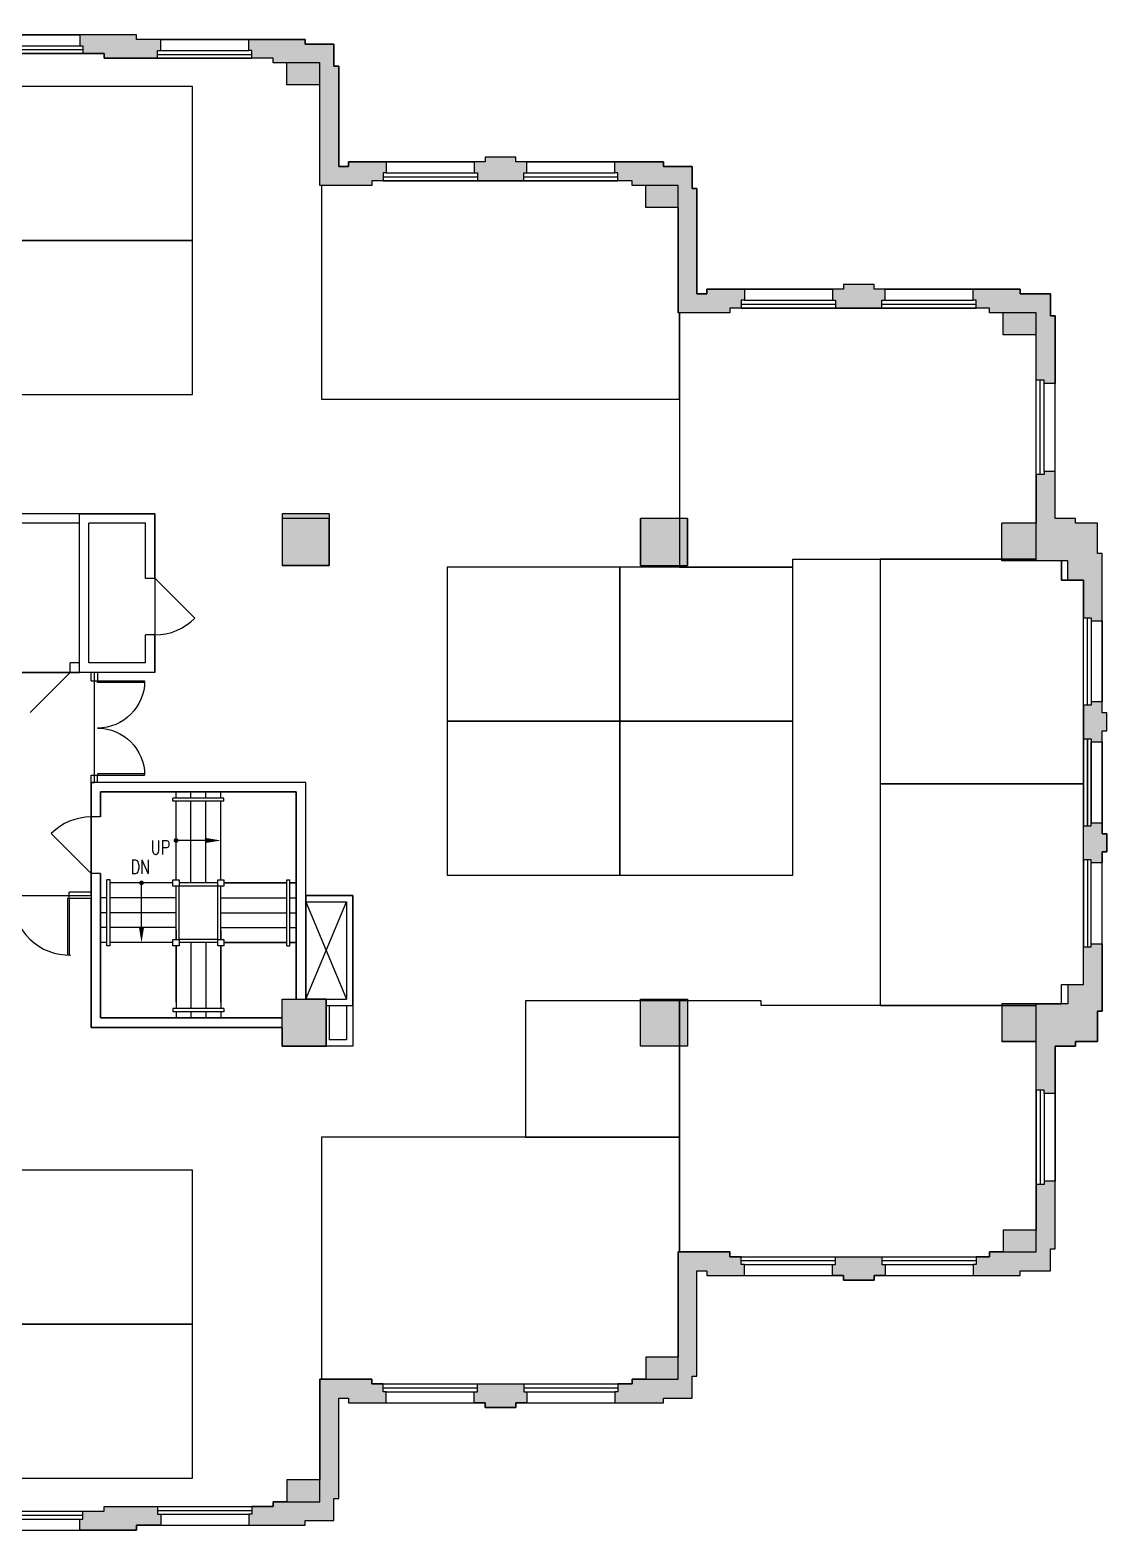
# Model space of a CAD drawing. Extents: x 17 to 1493, y -258 to 700.
# Drawn here: x 808 to 1493, y -255 to 700 of the extents above; entities that cross this region are included whole.
import ezdxf
from ezdxf.enums import TextEntityAlignment as Align

# ---------------------------------------------------------------- set-up
doc = ezdxf.new("R2010")
doc.units = 0
doc.header["$LTSCALE"] = 120
doc.header["$MEASUREMENT"] = 0
doc.layers.get('0').update_dxf_attribs({"linetype": 'CONTINUOUS'})
for name, color, linetype in [('DR', 30, 'CONTINUOUS'), ('GROS$', 20, 'CONTINUOUS'), ('PL', 82, 'CONTINUOUS'), ('PL-MISC', 82, 'CONTINUOUS'), ('PL-STAIR', 82, 'CONTINUOUS'), ('PL-TOIL', 82, 'CONTINUOUS'), ('RM2_', 142, 'CONTINUOUS'), ('RM3_', 142, 'CONTINUOUS'), ('RM_', 142, 'CONTINUOUS'), ('WA', 30, 'CONTINUOUS'), ('WA-EXT', 63, 'CONTINUOUS'), ('WN', 8, 'CONTINUOUS')]:
    doc.layers.add(name, color=color, linetype=linetype)
doc.styles.add('ASSETTEXT', font='simplex.shx')

# ---------------------------------------------------------------- blocks, each defined once
blk = doc.blocks.new('WNV')
for p, q in [((53.5, 5), (-2, 5)), ((53.5, 2.5), (-2, 2.5)), ((0, 0), (51.5, 0))]:
    blk.add_line(p, q)
at = {"layer": 'PL'}
blk.add_line((0, -7), (51.5, -7), dxfattribs=at)
blk = doc.blocks.new('WNH')
for p, q in [((-2, 5), (58, 5)), ((-2, 2.5), (58, 2.5)), ((0, 0), (56, 0))]:
    blk.add_line(p, q)
at = {"layer": 'PL'}
blk.add_line((0, -7), (56, -7), dxfattribs=at)
blk = doc.blocks.new('90S2')
for p, q in [((-0.5, 0), (-0.5, 1)), ((-0.46875, 0), (-0.46875, 0.998045)), ((-0.5, 0), (-0.46875, 0)), ((-0.46875, 0), (-0.46875, 0))]:
    blk.add_line(p, q)
blk.add_arc((-0.5, 0), 1, 0, 91.706985)
blk = doc.blocks.new('DR-DOUB')
for p, q in [((0, 0.5), (0.015625, 0.5)), ((0, 0), (0, 0.5)), ((0.015625, 0.5), (0.015625, 0)), ((1, 0.5), (0.984375, 0.5)), ((0.984375, 0.5), (0.984375, 0)), ((1, 0), (1, 0.5)), ((0.015625, 0), (0, 0)), ((0.984375, 0), (1, 0))]:
    blk.add_line(p, q)
for centre, start, end in [((0, 0), 0, 90), ((1, 0), 90, 180)]:
    blk.add_arc(centre, 0.5, start, end)

msp = doc.modelspace()

# ---------------------------------------------------------------- hatches: boundary and pattern name
at = {"layer": 'WA-EXT'}
h = msp.add_hatch(color=256, dxfattribs=at)
h.paths.add_polyline_path([(769.45, 664.98), (741.45, 664.98), (741.45, 684.98), (729.2, 684.98), (729.2, 689.98), (727.2, 689.98), (727.2, 696.98), (741.45, 696.98), (741.45, 699.98), (769.45, 699.98), (769.45, 696.98), (783.7, 696.98), (783.7, 689.98), (781.7, 689.98), (781.7, 684.98), (769.45, 684.98)])
h.paths.add_polyline_path([(1117.2, 618.98), (1097.7, 618.98), (1097.7, 615.98), (1090.7, 615.98), (1090.7, 608.98), (1092.7, 608.98), (1092.7, 603.98), (1122.2, 603.98), (1122.2, 608.98), (1124.2, 608.98), (1124.2, 615.98), (1117.2, 615.98)])
h.paths.add_polyline_path([(1345.2, 537.98), (1325.7, 537.98), (1325.7, 534.98), (1318.7, 534.98), (1318.7, 527.98), (1320.7, 527.98), (1320.7, 522.98), (1350.2, 522.98), (1350.2, 527.98), (1352.2, 527.98), (1352.2, 534.98), (1345.2, 534.98)])
h.paths.add_polyline_path([(1408.2, 527.98), (1408.2, 534.98), (1438.2, 534.98), (1438.2, 531.98), (1457.45, 531.98), (1457.45, 517.98), (1460.45, 517.98), (1460.45, 474.98), (1453.45, 474.98), (1453.45, 476.98), (1448.45, 476.98), (1448.45, 505.98), (1427.45, 505.98), (1427.45, 519.98), (1418.7, 519.98), (1418.7, 522.98), (1410.2, 522.98), (1410.2, 527.98)])
h.paths.add_polyline_path([(1493.45, 176.73), (1490.45, 176.73), (1490.45, 169.73), (1483.45, 169.73), (1483.45, 171.73), (1478.45, 171.73), (1478.45, 193.23), (1483.45, 193.23), (1483.45, 195.23), (1490.45, 195.23), (1490.45, 188.23), (1493.45, 188.23)])
for points in [[(875.7, 696.98), (839.7, 696.98), (839.7, 689.98), (841.7, 689.98), (841.7, 684.98), (855.2, 684.98), (855.2, 681.98), (889.2, 681.98), (889.2, 686.98), (891.2, 686.98), (891.2, 693.98), (875.7, 693.98)], [(992.45, 600.98), (992.45, 664.98), (971.45, 664.98), (971.45, 678.98), (962.7, 678.98), (962.7, 681.98), (949.2, 681.98), (949.2, 686.98), (947.2, 686.98), (947.2, 693.98), (983.2, 693.98), (983.2, 690.98), (1001.45, 690.98), (1001.45, 676.98), (1004.45, 676.98), (1004.45, 612.98), (1010.7, 612.98), (1010.7, 615.98), (1034.7, 615.98), (1034.7, 608.98), (1032.7, 608.98), (1032.7, 603.98), (1025.45, 603.98), (1025.45, 600.98)], [(1220.45, 586.98), (1220.45, 519.98), (1253.45, 519.98), (1253.45, 522.98), (1260.7, 522.98), (1260.7, 527.98), (1262.7, 527.98), (1262.7, 534.98), (1238.7, 534.98), (1238.7, 531.98), (1232.45, 531.98), (1232.45, 598.98), (1229.45, 598.98), (1229.45, 612.98), (1211.2, 612.98), (1211.2, 615.98), (1180.2, 615.98), (1180.2, 608.98), (1182.2, 608.98), (1182.2, 603.98), (1191.2, 603.98), (1191.2, 600.98), (1199.95, 600.98), (1199.95, 586.98)], [(1468.44, 349.73), (1468.44, 361.98), (1426.45, 361.98), (1426.45, 385.98), (1448.45, 385.98), (1448.45, 416.98), (1453.45, 416.98), (1453.45, 418.98), (1460.45, 418.98), (1460.45, 388.98), (1473.45, 388.98), (1473.45, 385.98), (1487.45, 385.98), (1487.45, 366.73), (1490.45, 366.73), (1490.45, 323.73), (1483.45, 323.73), (1483.45, 325.73), (1478.45, 325.73), (1478.45, 349.73)], [(998.45, 391.98), (998.45, 358.98), (968.45, 358.98), (968.45, 391.98)], [(1226.45, 388.98), (1196.45, 388.98), (1196.45, 358.98), (1226.45, 358.98)], [(1478.45, 270.23), (1478.45, 248.73), (1483.45, 248.73), (1483.45, 246.73), (1490.45, 246.73), (1490.45, 253.73), (1493.45, 253.73), (1493.45, 265.23), (1490.45, 265.23), (1490.45, 272.23), (1483.45, 272.23), (1483.45, 270.23)], [(1468.45, 79.98), (1426.45, 79.98), (1426.45, 55.98), (1448.45, 55.98), (1448.45, 24.98), (1453.45, 24.98), (1453.45, 22.98), (1460.45, 22.98), (1460.45, 52.98), (1473.45, 52.98), (1473.45, 55.98), (1487.45, 55.98), (1487.45, 75.23), (1490.45, 75.23), (1490.45, 118.23), (1483.45, 118.23), (1483.45, 116.23), (1478.45, 116.23), (1478.45, 92.23), (1468.45, 92.23)], [(968.45, 82.98), (996.45, 82.98), (996.45, 52.98), (968.45, 52.98)], [(1226.45, 82.98), (1226.45, 52.98), (1196.45, 52.98), (1196.45, 82.98)], [(1408.2, -86.02), (1408.2, -93.02), (1438.2, -93.02), (1438.2, -90.02), (1457.45, -90.02), (1457.45, -76.02), (1460.45, -76.02), (1460.45, -33.02), (1453.45, -33.02), (1453.45, -35.02), (1448.45, -35.02), (1448.45, -64.02), (1427.45, -64.02), (1427.45, -78.02), (1418.7, -78.02), (1418.7, -81.02), (1410.2, -81.02), (1410.2, -86.02)]]:
    msp.add_hatch(color=256, dxfattribs=at).paths.add_polyline_path(points)
h = msp.add_hatch(color=256, dxfattribs=at)
h.paths.add_polyline_path([(103.7, 547.98), (103.7, 554.98), (72.7, 554.98), (72.7, 551.98), (53.45, 551.98), (53.45, 537.98), (50.45, 537.98), (50.45, 486.98), (57.45, 486.98), (57.45, 488.98), (62.45, 488.98), (62.45, 525.98), (84.45, 525.98), (84.45, 539.98), (93.2, 539.98), (93.2, 542.98), (101.7, 542.98), (101.7, 547.98)])
h.paths.add_polyline_path([(46.45, 361.98), (84.45, 361.98), (84.45, 385.98), (62.45, 385.98), (62.45, 428.98), (57.45, 428.98), (57.45, 430.98), (50.45, 430.98), (50.45, 388.98), (37.45, 388.98), (37.45, 385.98), (23.45, 385.98), (23.45, 366.73), (20.45, 366.73), (20.45, 331.73), (27.45, 331.73), (27.45, 333.73), (32.45, 333.73), (32.45, 349.73), (46.45, 349.73)])
h.paths.add_polyline_path([(32.45, 248.73), (32.45, 278.23), (27.45, 278.23), (27.45, 280.23), (20.45, 280.23), (20.45, 273.23), (17.45, 273.23), (17.45, 253.73), (20.45, 253.73), (20.45, 246.73), (27.45, 246.73), (27.45, 248.73)])
h.paths.add_polyline_path([(62.45, 55.98), (84.45, 55.98), (84.45, 79.98), (46.45, 79.98), (46.45, 92.23), (32.45, 92.23), (32.45, 108.23), (27.45, 108.23), (27.45, 110.23), (20.45, 110.23), (20.45, 75.23), (23.45, 75.23), (23.45, 55.98), (37.45, 55.98), (37.45, 52.98), (50.45, 52.98), (50.45, 10.98), (57.45, 10.98), (57.45, 12.98), (62.45, 12.98)], flags=17)
h.paths.add_polyline_path([(187.2, -116.02), (167.7, -116.02), (167.7, -113.02), (160.7, -113.02), (160.7, -106.02), (162.7, -106.02), (162.7, -101.02), (192.2, -101.02), (192.2, -106.02), (194.2, -106.02), (194.2, -113.02), (187.2, -113.02)], flags=17)
h.paths.add_polyline_path([(104.7, -106.02), (104.7, -113.02), (72.7, -113.02), (72.7, -110.02), (53.45, -110.02), (53.45, -96.02), (50.45, -96.02), (50.45, -45.02), (57.45, -45.02), (57.45, -47.02), (62.45, -47.02), (62.45, -84.02), (85.45, -84.02), (85.45, -98.02), (94.2, -98.02), (94.2, -101.02), (102.7, -101.02), (102.7, -106.02)], flags=16)
h.paths.add_polyline_path([(415.2, -187.02), (395.7, -187.02), (395.7, -184.02), (388.7, -184.02), (388.7, -177.02), (390.7, -177.02), (390.7, -172.02), (420.2, -172.02), (420.2, -177.02), (422.2, -177.02), (422.2, -184.02), (415.2, -184.02)])
h.paths.add_polyline_path([(1117.2, -177.02), (1097.7, -177.02), (1097.7, -174.02), (1090.7, -174.02), (1090.7, -167.02), (1092.7, -167.02), (1092.7, -162.02), (1122.2, -162.02), (1122.2, -167.02), (1124.2, -167.02), (1124.2, -174.02), (1117.2, -174.02)])
edge = h.paths.add_edge_path()
edge.add_line((17.45, 168.73), (17.45, 188.23))
edge.add_line((20.45, 168.73), (17.45, 168.73))
edge.add_line((20.45, 161.73), (20.45, 168.73))
edge.add_line((27.45, 161.73), (20.45, 161.73))
edge.add_line((27.45, 163.73), (27.45, 161.73))
edge.add_line((32.45, 163.73), (27.45, 163.73))
edge.add_line((32.45, 173.98), (32.45, 163.73))
edge.add_line((32.45, 193.23), (32.45, 179.98))
edge.add_line((27.45, 193.23), (32.45, 193.23))
edge.add_line((27.45, 195.23), (27.45, 193.23))
edge.add_line((20.45, 195.23), (27.45, 195.23))
edge.add_line((20.45, 188.23), (20.45, 195.23))
edge.add_line((17.45, 188.23), (20.45, 188.23))
edge.add_line((282.75, -98.02), (290.45, -98.02))
edge.add_line((321.2, -169.02), (321.2, -172.02))
edge.add_line((312.45, -169.02), (321.2, -169.02))
edge.add_line((312.45, -155.02), (312.45, -169.02))
edge.add_line((290.45, -155.02), (312.45, -155.02))
edge.add_line((290.45, -98.02), (290.45, -155.02))
edge.add_line((259.45, -98.02), (278.75, -98.02))
edge.add_line((259.45, -101.02), (259.45, -98.02))
edge.add_line((252.2, -101.02), (259.45, -101.02))
edge.add_line((252.2, -106.02), (252.2, -101.02))
edge.add_line((250.2, -106.02), (252.2, -106.02))
edge.add_line((250.2, -113.02), (250.2, -106.02))
edge.add_line((272.7, -113.02), (250.2, -113.02))
edge.add_line((272.7, -110.02), (272.7, -113.02))
edge.add_line((278.45, -110.02), (272.7, -110.02))
edge.add_line((278.45, -167.02), (278.45, -110.02))
edge.add_line((281.45, -167.02), (278.45, -167.02))
edge.add_line((281.45, -181.02), (281.45, -167.02))
edge.add_line((299.7, -181.02), (281.45, -181.02))
edge.add_line((299.7, -184.02), (299.7, -181.02))
edge.add_line((332.7, -184.02), (299.7, -184.02))
edge.add_line((332.7, -177.02), (332.7, -184.02))
edge.add_line((330.7, -177.02), (332.7, -177.02))
edge.add_line((330.7, -172.02), (330.7, -177.02))
edge.add_line((321.2, -172.02), (330.7, -172.02))
h = msp.add_hatch(color=256, dxfattribs=at)
h.paths.add_polyline_path([(1345.2, -96.02), (1325.7, -96.02), (1325.7, -93.02), (1318.7, -93.02), (1318.7, -86.02), (1320.7, -86.02), (1320.7, -81.02), (1350.2, -81.02), (1350.2, -86.02), (1352.2, -86.02), (1352.2, -93.02), (1345.2, -93.02)])
h.paths.add_polyline_path([(1220.45, -145.02), (1220.45, -78.02), (1253.45, -78.02), (1253.45, -81.02), (1260.7, -81.02), (1260.7, -86.02), (1262.7, -86.02), (1262.7, -93.02), (1238.7, -93.02), (1238.7, -90.02), (1232.45, -90.02), (1232.45, -157.02), (1229.45, -157.02), (1229.45, -171.02), (1211.2, -171.02), (1211.2, -174.02), (1180.2, -174.02), (1180.2, -167.02), (1182.2, -167.02), (1182.2, -162.02), (1191.2, -162.02), (1191.2, -159.02), (1199.95, -159.02), (1199.95, -145.02)])
h = msp.add_hatch(color=256, dxfattribs=at)
h.paths.add_polyline_path([(1025.45, -159.02), (992.45, -159.02), (992.45, -223.02), (971.45, -223.02), (971.45, -237.02), (962.7, -237.02), (962.7, -240.02), (949.2, -240.02), (949.2, -245.02), (947.2, -245.02), (947.2, -252.02), (983.2, -252.02), (983.2, -249.02), (1001.45, -249.02), (1001.45, -235.02), (1004.45, -235.02), (1004.45, -171.02), (1010.7, -171.02), (1010.7, -174.02), (1034.7, -174.02), (1034.7, -167.02), (1032.7, -167.02), (1032.7, -162.02), (1025.45, -162.02)])
h.paths.add_polyline_path([(875.7, -255.02), (839.7, -255.02), (839.7, -248.02), (841.7, -248.02), (841.7, -243.02), (855.2, -243.02), (855.2, -240.02), (889.2, -240.02), (889.2, -245.02), (891.2, -245.02), (891.2, -252.02), (875.7, -252.02)])

# ---------------------------------------------------------------- linework, layer by layer
at = {"layer": 'DR'}
for p, q in [((912.92, 325.47), (887.47, 350.93)), ((807.99, 265.53), (833.45, 290.98)), ((821.49, 188.44), (846.95, 162.98))]:
    msp.add_line(p, q, dxfattribs=at)
at = {"layer": 'DR', "linetype": 'Continuous'}
for centre, start, end in [((887.47, 350.93), 270, 315), ((846.95, 162.98), 90, 135)]:
    msp.add_arc(centre, 36, start, end, dxfattribs=at)
at = {"layer": 'GROS$'}
for points in [[(769.45, -255.02), (875.7, -255.02), (875.7, -252.02), (983.2, -252.02), (983.2, -249.02), (1001.45, -249.02), (1001.45, -235.02), (1004.45, -235.02), (1004.45, -171.02), (1010.7, -171.02), (1010.7, -174.02), (1097.7, -174.02), (1097.7, -177.02), (1117.2, -177.02), (1117.2, -174.02), (1211.2, -174.02), (1211.2, -171.02), (1229.45, -171.02), (1229.45, -157.02), (1232.45, -157.02), (1232.45, -90.02), (1238.7, -90.02), (1238.7, -93.02), (1325.7, -93.02), (1325.7, -96.02), (1345.2, -96.02), (1345.2, -93.02), (1438.2, -93.02), (1438.2, -90.02), (1457.45, -90.02), (1457.45, -76.02), (1460.45, -76.02), (1460.45, 52.98), (1473.45, 52.98), (1473.45, 55.98), (1487.45, 55.98), (1487.45, 75.23), (1490.45, 75.23), (1490.45, 176.73), (1493.45, 176.73), (1493.45, 188.23), (1490.45, 188.23), (1490.45, 253.73), (1493.45, 253.73), (1493.45, 265.23), (1490.45, 265.23), (1490.45, 366.73), (1487.45, 366.73), (1487.45, 385.98), (1473.45, 385.98), (1473.45, 388.98), (1460.45, 388.98), (1460.45, 517.98), (1457.45, 517.98), (1457.45, 531.98), (1438.2, 531.98), (1438.2, 534.98), (1345.2, 534.98), (1345.2, 537.98), (1325.7, 537.98), (1325.7, 534.98), (1238.7, 534.98), (1238.7, 531.98), (1232.45, 531.98), (1232.45, 598.98), (1229.45, 598.98), (1229.45, 612.98), (1211.2, 612.98), (1211.2, 615.98), (1117.2, 615.98), (1117.2, 618.98), (1097.7, 618.98), (1097.7, 615.98), (1010.7, 615.98), (1010.7, 612.98), (1004.45, 612.98), (1004.45, 676.98), (1001.45, 676.98), (1001.45, 690.98), (983.2, 690.98), (983.2, 693.98), (875.7, 693.98), (875.7, 696.98), (769.45, 696.98)], [(655.7, -243.02), (855.2, -243.02), (855.2, -240.02), (962.7, -240.02), (962.7, -237.02), (992.45, -237.02), (992.45, -159.02), (1025.45, -159.02), (1025.45, -162.02), (1191.2, -162.02), (1191.2, -159.02), (1220.45, -159.02), (1220.45, -78.02), (1253.45, -78.02), (1253.45, -81.02), (1418.7, -81.02), (1418.7, -78.02), (1448.45, -78.02), (1448.45, 79.98), (1464.45, 79.98), (1464.45, 92.23), (1478.45, 92.23), (1478.45, 220.98), (1478.45, 349.73), (1464.45, 349.73), (1464.45, 361.98), (1448.45, 361.98), (1448.45, 519.98), (1418.7, 519.98), (1418.7, 522.98), (1253.45, 522.98), (1253.45, 519.98), (1220.45, 519.98), (1220.45, 600.98), (1191.2, 600.98), (1191.2, 603.98), (1025.45, 603.98), (1025.45, 600.98), (992.45, 600.98), (992.45, 678.98), (962.7, 678.98), (962.7, 681.98), (855.2, 681.98), (855.2, 684.98), (655.7, 684.98)]]:
    msp.add_lwpolyline(points, dxfattribs=at)
at = {"layer": 'PL-MISC'}
for p, q in [((983.45, 144.9), (1009.4, 82.98)), ((983.45, 82.98), (1009.4, 144.9))]:
    msp.add_line(p, q, dxfattribs=at)
at = {"layer": 'PL-STAIR'}
for p, q in [((931.45, 210.98), (898.95, 210.98)), ((898.95, 208.98), (898.95, 210.98)), ((900.95, 210.98), (900.95, 214.98)), ((910.45, 210.98), (910.45, 214.98)), ((919.95, 210.98), (919.95, 214.98)), ((929.45, 210.98), (929.45, 214.98)), ((931.45, 208.98), (931.45, 210.98)), ((931.45, 208.98), (898.95, 208.98)), ((900.95, 158.98), (900.95, 208.98)), ((910.45, 156.98), (910.45, 208.98)), ((919.95, 156.98), (919.95, 208.98)), ((929.45, 158.98), (929.45, 208.98)), ((919.45, 183.98), (900.95, 183.98)), ((856.95, 116.98), (856.95, 158.98)), ((858.95, 158.98), (856.95, 158.98)), ((858.95, 116.98), (858.95, 158.98)), ((898.95, 156.98), (858.95, 156.98)), ((878.95, 128.98), (878.95, 156.98)), ((900.95, 120.98), (900.95, 154.98)), ((927.45, 156.98), (902.95, 156.98)), ((927.45, 154.98), (902.95, 154.98)), ((902.95, 120.98), (902.95, 154.98)), ((927.45, 120.98), (927.45, 154.98)), ((929.45, 120.98), (929.45, 154.98)), ((971.45, 156.98), (931.45, 156.98)), ((931.45, 156.98), (971.45, 156.98)), ((971.45, 116.98), (971.45, 158.98)), ((971.45, 158.98), (973.45, 158.98)), ((973.45, 116.98), (973.45, 158.98)), ((977.45, 156.98), (973.45, 156.98)), ((973.45, 156.98), (977.45, 156.98)), ((856.95, 147.48), (852.95, 147.48)), ((900.95, 147.48), (858.95, 147.48)), ((929.45, 147.48), (971.45, 147.48)), ((973.45, 147.48), (977.45, 147.48)), ((856.95, 137.98), (852.95, 137.98)), ((900.95, 137.98), (858.95, 137.98)), ((929.45, 137.98), (971.45, 137.98)), ((973.45, 137.98), (977.45, 137.98)), ((856.95, 128.48), (852.95, 128.48)), ((900.95, 128.48), (858.95, 128.48)), ((900.95, 126.98), (900.95, 120.98)), ((900.95, 120.98), (900.95, 126.98)), ((929.45, 128.48), (971.45, 128.48)), ((929.45, 126.98), (929.45, 120.98)), ((929.45, 120.98), (929.45, 126.98)), ((973.45, 128.48), (977.45, 128.48)), ((856.95, 118.98), (852.95, 118.98)), ((858.95, 116.98), (856.95, 116.98)), ((898.95, 118.98), (858.95, 118.98)), ((900.95, 116.98), (900.95, 76.98)), ((900.95, 80.98), (900.95, 116.98)), ((927.45, 120.98), (902.95, 120.98)), ((927.45, 118.98), (902.95, 118.98)), ((910.45, 118.98), (910.45, 76.98)), ((919.95, 118.98), (919.95, 76.98)), ((929.45, 116.98), (929.45, 76.98)), ((929.45, 80.98), (929.45, 116.98)), ((971.45, 118.98), (931.45, 118.98)), ((931.45, 118.98), (971.45, 118.98)), ((971.45, 116.98), (973.45, 116.98)), ((977.45, 118.98), (973.45, 118.98)), ((973.45, 118.98), (977.45, 118.98)), ((931.45, 76.98), (898.95, 76.98)), ((898.95, 76.98), (898.95, 74.98)), ((931.45, 76.98), (931.45, 74.98)), ((931.45, 74.98), (898.95, 74.98)), ((900.95, 74.98), (900.95, 70.98)), ((910.45, 74.98), (910.45, 70.98)), ((919.95, 74.98), (919.95, 70.98)), ((929.45, 74.98), (929.45, 70.98))]:
    msp.add_line(p, q, dxfattribs=at)
at = {"layer": 'PL-STAIR', "const_width": 1.5}
for points in [[(900.2, 183.98, 1), (901.7, 183.98, 1)], [(878.2, 156.98, 1), (879.7, 156.98, 1)]]:
    msp.add_lwpolyline(points, format="xyb", close=True, dxfattribs=at)
at = {"layer": 'PL-STAIR'}
for points in [[(898.95, 154.98), (898.95, 158.98), (902.95, 158.98), (902.95, 154.98)], [(927.45, 154.98), (927.45, 158.98), (931.45, 158.98), (931.45, 154.98)], [(898.95, 116.98), (898.95, 120.98), (902.95, 120.98), (902.95, 116.98)], [(927.45, 116.98), (927.45, 120.98), (931.45, 120.98), (931.45, 116.98)]]:
    msp.add_lwpolyline(points, close=True, dxfattribs=at)
for points in [[(919.45, 185.65), (919.45, 182.32), (929.45, 183.98)], [(880.62, 128.98), (877.28, 128.98), (878.95, 118.98)]]:
    msp.add_solid(points, dxfattribs=at)
at = {"layer": 'PL-TOIL'}
for p, q in [((852.99, 214.93), (977.34, 214.93)), ((852.99, 198.98), (852.99, 214.93)), ((977.34, 214.93), (977.34, 82.94)), ((852.99, 71.25), (852.99, 162.98)), ((968.68, 70.92), (853.13, 70.92))]:
    msp.add_line(p, q, dxfattribs=at)
at = {"layer": 'RM2_'}
msp.add_lwpolyline([(801.45, 565.98), (911.45, 565.98), (911.45, 663.98), (801.45, 663.98), (801.45, 565.98)], dxfattribs=at)
for points in [[(1221.45, 465), (1221.45, 519.98), (1220.45, 519.98), (1220.45, 600.98), (1191.2, 600.98), (1191.2, 603.98), (1025.45, 603.98), (1025.45, 600.98), (993.45, 600.98), (993.45, 465)], [(911.45, 467.98), (911.45, 565.98), (801.45, 565.98), (801.45, 467.98)]]:
    msp.add_lwpolyline(points, close=True, dxfattribs=at)
at = {"layer": 'RM3_'}
for points in [[(1253.45, 522.98), (1253.45, 519.98), (1221.45, 519.98), (1221.45, 357.98), (1293.45, 357.98), (1293.45, 362.98), (1448.45, 362.98), (1448.45, 519.98), (1418.7, 519.98), (1418.7, 522.98)], [(1349, 219.98), (1478.45, 219.98), (1478.45, 220.98), (1478.45, 349.73), (1464.45, 349.73), (1464.45, 361.98), (1448.45, 361.98), (1448.45, 362.98), (1349, 362.98)], [(1183.45, 357.98), (1073.45, 357.98), (1073.45, 259.98), (1183.45, 259.98)], [(1183.45, 259.98), (1293.45, 259.98), (1293.45, 357.98), (1221.45, 357.98), (1183.45, 357.98)], [(1183.45, 161.98), (1183.45, 259.98), (1073.45, 259.98), (1073.45, 161.98)], [(1183.45, 161.98), (1293.45, 161.98), (1293.45, 259.98), (1183.45, 259.98)], [(1349, 219.98), (1349, 78.98), (1448.45, 78.98), (1448.45, 79.98), (1464.45, 79.98), (1464.45, 92.23), (1478.45, 92.23), (1478.45, 219.98)], [(1221.45, 81.98), (1123.45, 81.98), (1123.45, -5), (1221.45, -5)], [(1448.45, 78.98), (1349, 78.98), (1273.45, 78.98), (1273.45, 81.98), (1221.45, 81.98), (1221.45, -78.02), (1253.45, -78.02), (1253.45, -81.02), (1418.7, -81.02), (1418.7, -78.02), (1448.45, -78.02)], [(1221.45, -78.02), (1221.45, -5), (993.45, -5), (993.45, -159.02), (1025.45, -159.02), (1025.45, -162.02), (1191.2, -162.02), (1191.2, -159.02), (1220.45, -159.02), (1220.45, -78.02)]]:
    msp.add_lwpolyline(points, close=True, dxfattribs=at)
at = {"layer": 'RM_'}
for points in [[(839.45, 391.98), (767.45, 391.98), (767.45, 355.98), (758.45, 355.98), (758.45, 290.98), (767.45, 290.98), (839.45, 290.98)], [(839.45, 290.98), (839.45, 391.98), (887.45, 391.98), (887.45, 290.98)], [(848.95, 290.98), (767.45, 290.98), (758.45, 290.98), (296.45, 290.98), (263.45, 290.98), (263.45, 373.98), (215.45, 373.98), (215.45, 310.98), (215.45, 202.98), (215.45, 118.98), (215.45, 67.98), (263.45, 67.98), (263.45, 150.98), (775.45, 150.98), (775.45, 148.98), (846.95, 148.98), (846.95, 220.98), (848.95, 220.98)], [(983.45, 148.9), (983.45, 220.98), (846.95, 220.98), (846.95, 148.98), (846.95, 64.98), (968.45, 64.98), (968.45, 52.98), (996.45, 52.98), (996.45, 78.98), (996.45, 82.98), (983.45, 82.98)], [(1013.4, 148.9), (983.45, 148.9), (983.45, 82.98), (996.45, 82.98), (996.45, 78.98), (1013.4, 78.98)], [(911.45, -26.02), (801.45, -26.02), (801.45, -124.02), (911.45, -124.02)], [(911.45, -124.02), (801.45, -124.02), (801.45, -222.02), (911.45, -222.02)]]:
    msp.add_lwpolyline(points, close=True, dxfattribs=at)
at = {"layer": 'WA'}
for p, q in [((839.7, 696.98), (839.7, 689.98)), ((875.7, 696.98), (839.7, 696.98)), ((839.7, 689.98), (841.7, 689.98)), ((841.7, 689.98), (841.7, 684.98)), ((875.7, 693.98), (875.7, 696.98)), ((891.2, 693.98), (875.7, 693.98)), ((891.2, 686.98), (891.2, 693.98)), ((947.2, 686.98), (947.2, 693.98)), ((947.2, 693.98), (983.2, 693.98)), ((983.2, 693.98), (983.2, 690.98)), ((983.2, 690.98), (1001.45, 690.98)), ((1001.45, 690.98), (1001.45, 676.98)), ((841.7, 684.98), (855.2, 684.98)), ((855.2, 684.98), (855.2, 681.98)), ((855.2, 681.98), (889.2, 681.98)), ((889.2, 681.98), (889.2, 686.98)), ((889.2, 686.98), (891.2, 686.98)), ((949.2, 686.98), (947.2, 686.98)), ((949.2, 681.98), (949.2, 686.98)), ((962.7, 681.98), (949.2, 681.98)), ((962.7, 678.98), (962.7, 681.98)), ((971.45, 678.98), (962.7, 678.98)), ((971.45, 664.98), (971.45, 678.98)), ((1001.45, 676.98), (1004.45, 676.98)), ((1004.45, 676.98), (1004.45, 612.98)), ((992.45, 664.98), (971.45, 664.98)), ((992.45, 600.98), (992.45, 664.98)), ((1004.45, 612.98), (1010.7, 612.98)), ((1010.7, 612.98), (1010.7, 615.98)), ((1010.7, 615.98), (1034.7, 615.98)), ((1034.7, 615.98), (1034.7, 608.98)), ((1097.7, 615.98), (1090.7, 615.98)), ((1090.7, 615.98), (1090.7, 608.98)), ((1097.7, 618.98), (1097.7, 615.98)), ((1117.2, 618.98), (1097.7, 618.98)), ((1117.2, 615.98), (1117.2, 618.98)), ((1124.2, 615.98), (1117.2, 615.98)), ((1124.2, 608.98), (1124.2, 615.98)), ((1180.2, 608.98), (1180.2, 615.98)), ((1180.2, 615.98), (1211.2, 615.98)), ((1211.2, 615.98), (1211.2, 612.98)), ((1211.2, 612.98), (1229.45, 612.98)), ((1229.45, 612.98), (1229.45, 598.98)), ((1032.7, 603.98), (1025.45, 603.98)), ((1025.45, 603.98), (1025.45, 600.98)), ((1034.7, 608.98), (1032.7, 608.98)), ((1032.7, 608.98), (1032.7, 603.98)), ((1090.7, 608.98), (1092.7, 608.98)), ((1092.7, 608.98), (1092.7, 603.98)), ((1092.7, 603.98), (1122.2, 603.98)), ((1122.2, 603.98), (1122.2, 608.98)), ((1122.2, 608.98), (1124.2, 608.98)), ((1182.2, 608.98), (1180.2, 608.98)), ((1182.2, 603.98), (1182.2, 608.98)), ((1191.2, 603.98), (1182.2, 603.98)), ((1191.2, 600.98), (1191.2, 603.98)), ((1025.45, 600.98), (992.45, 600.98)), ((1199.95, 600.98), (1191.2, 600.98)), ((1199.95, 586.98), (1199.95, 600.98)), ((1229.45, 598.98), (1232.45, 598.98)), ((1232.45, 598.98), (1232.45, 531.98)), ((1220.45, 586.98), (1199.95, 586.98)), ((1220.45, 519.98), (1220.45, 586.98)), ((1238.7, 531.98), (1238.7, 534.98)), ((1238.7, 534.98), (1262.7, 534.98)), ((1262.7, 534.98), (1262.7, 527.98)), ((1325.7, 534.98), (1318.7, 534.98)), ((1318.7, 534.98), (1318.7, 527.98)), ((1325.7, 537.98), (1325.7, 534.98)), ((1345.2, 537.98), (1325.7, 537.98)), ((1345.2, 534.98), (1345.2, 537.98)), ((1352.2, 534.98), (1345.2, 534.98)), ((1352.2, 527.98), (1352.2, 534.98)), ((1408.2, 534.98), (1438.2, 534.98)), ((1408.2, 527.98), (1408.2, 534.98)), ((1438.2, 534.98), (1438.2, 531.98)), ((1232.45, 531.98), (1238.7, 531.98)), ((1262.7, 527.98), (1260.7, 527.98)), ((1260.7, 527.98), (1260.7, 522.98)), ((1318.7, 527.98), (1320.7, 527.98)), ((1320.7, 527.98), (1320.7, 522.98)), ((1350.2, 522.98), (1350.2, 527.98)), ((1350.2, 527.98), (1352.2, 527.98)), ((1410.2, 527.98), (1408.2, 527.98)), ((1410.2, 522.98), (1410.2, 527.98)), ((1438.2, 531.98), (1457.45, 531.98)), ((1457.45, 531.98), (1457.45, 517.98)), ((1253.45, 519.98), (1220.45, 519.98)), ((1260.7, 522.98), (1253.45, 522.98)), ((1253.45, 522.98), (1253.45, 519.98)), ((1320.7, 522.98), (1350.2, 522.98)), ((1418.7, 522.98), (1410.2, 522.98)), ((1418.7, 519.98), (1418.7, 522.98)), ((1427.45, 519.98), (1418.7, 519.98)), ((1427.45, 505.98), (1427.45, 519.98)), ((1457.45, 517.98), (1460.45, 517.98)), ((1460.45, 517.98), (1460.45, 474.98)), ((1448.45, 505.98), (1427.45, 505.98)), ((1448.45, 476.98), (1448.45, 505.98)), ((1453.45, 476.98), (1448.45, 476.98)), ((1453.45, 474.98), (1453.45, 476.98)), ((1460.45, 474.98), (1453.45, 474.98)), ((1448.45, 416.98), (1448.45, 385.98)), ((1453.45, 416.98), (1448.45, 416.98)), ((1460.45, 418.98), (1453.45, 418.98)), ((1453.45, 418.98), (1453.45, 416.98)), ((1460.45, 388.98), (1460.45, 418.98)), ((887.45, 391.98), (767.45, 391.98)), ((887.45, 350.84), (887.45, 391.98)), ((839.45, 385.98), (767.45, 385.98)), ((839.45, 296.98), (839.45, 385.98)), ((845.45, 296.98), (845.45, 385.98)), ((881.45, 385.98), (845.45, 385.98)), ((881.45, 350.84), (881.45, 385.98)), ((998.45, 388.98), (968.45, 388.98)), ((968.45, 388.98), (968.45, 358.98)), ((998.45, 358.98), (998.45, 388.98)), ((1226.45, 388.98), (1196.45, 388.98)), ((1196.45, 388.98), (1196.45, 358.98)), ((1226.45, 358.98), (1226.45, 388.98)), ((1426.45, 361.98), (1426.45, 385.98)), ((1448.45, 385.98), (1426.45, 385.98)), ((1473.45, 388.98), (1460.45, 388.98)), ((1473.45, 385.98), (1473.45, 388.98)), ((1487.45, 385.98), (1473.45, 385.98)), ((1487.45, 366.73), (1487.45, 385.98)), ((1490.45, 366.73), (1487.45, 366.73)), ((1490.45, 323.73), (1490.45, 366.73)), ((968.45, 358.98), (998.45, 358.98)), ((1196.45, 358.98), (1226.45, 358.98)), ((1464.45, 361.98), (1426.45, 361.98)), ((1464.45, 361.98), (1464.45, 349.73)), ((887.45, 350.84), (881.45, 350.84)), ((1464.45, 349.73), (1478.45, 349.73)), ((1478.45, 349.73), (1478.45, 325.73)), ((1478.45, 325.73), (1483.45, 325.73)), ((1483.45, 325.73), (1483.45, 323.73)), ((1483.45, 323.73), (1490.45, 323.73)), ((881.45, 296.98), (881.45, 314.84)), ((887.45, 314.84), (881.45, 314.84)), ((887.45, 290.98), (887.45, 314.84)), ((833.45, 290.94), (833.45, 296.98)), ((839.45, 296.98), (833.45, 296.98)), ((881.45, 296.98), (845.45, 296.98)), ((846.95, 290.98), (833.45, 290.98)), ((846.95, 285.56), (846.95, 290.98)), ((887.45, 290.98), (850.95, 290.98)), ((850.95, 290.98), (850.95, 285.56)), ((846.95, 285.56), (850.95, 285.56)), ((1483.45, 270.23), (1478.45, 270.23)), ((1478.45, 270.23), (1478.45, 248.73)), ((1490.45, 272.23), (1483.45, 272.23)), ((1483.45, 272.23), (1483.45, 270.23)), ((1490.45, 265.23), (1490.45, 272.23)), ((1493.45, 265.23), (1490.45, 265.23)), ((1493.45, 253.73), (1493.45, 265.23)), ((1478.45, 248.73), (1483.45, 248.73)), ((1483.45, 248.73), (1483.45, 246.73)), ((1490.45, 246.73), (1490.45, 253.73)), ((1490.45, 253.73), (1493.45, 253.73)), ((1483.45, 246.73), (1490.45, 246.73)), ((846.95, 225.56), (850.95, 225.56)), ((846.95, 198.98), (846.95, 225.56)), ((846.95, 198.98), (846.95, 220.98)), ((850.95, 220.98), (850.95, 225.56)), ((983.45, 220.98), (850.95, 220.98)), ((983.45, 148.9), (983.45, 220.98)), ((977.45, 214.98), (852.95, 214.98)), ((852.95, 198.98), (852.95, 214.98)), ((977.45, 82.98), (977.45, 214.98)), ((852.95, 198.98), (846.95, 198.98)), ((1478.45, 171.73), (1478.45, 193.23)), ((1478.45, 193.23), (1483.45, 193.23)), ((1483.45, 193.23), (1483.45, 195.23)), ((1483.45, 195.23), (1490.45, 195.23)), ((1490.45, 195.23), (1490.45, 188.23)), ((1490.45, 188.23), (1493.45, 188.23)), ((1493.45, 188.23), (1493.45, 176.73)), ((1490.45, 176.73), (1490.45, 169.73)), ((1493.45, 176.73), (1490.45, 176.73)), ((852.95, 162.98), (846.95, 162.98)), ((846.95, 150.98), (846.95, 162.98)), ((852.95, 70.98), (852.95, 162.98)), ((1483.45, 171.73), (1478.45, 171.73)), ((1483.45, 169.73), (1483.45, 171.73)), ((1490.45, 169.73), (1483.45, 169.73)), ((846.95, 150.98), (832.95, 150.98)), ((832.95, 146.98), (832.95, 150.98)), ((846.95, 146.98), (832.95, 146.98)), ((846.95, 64.98), (846.95, 146.98)), ((983.45, 148.9), (1013.4, 148.9)), ((983.45, 82.98), (983.45, 144.9)), ((983.45, 144.9), (1009.4, 144.9)), ((1009.4, 144.9), (1009.4, 82.98)), ((1013.4, 148.9), (1013.4, 52.98)), ((1478.45, 92.23), (1478.45, 116.23)), ((1478.45, 116.23), (1483.45, 116.23)), ((1483.45, 118.23), (1490.45, 118.23)), ((1483.45, 116.23), (1483.45, 118.23)), ((1490.45, 118.23), (1490.45, 75.23)), ((1464.45, 92.23), (1478.45, 92.23)), ((1464.45, 79.98), (1464.45, 92.23)), ((968.45, 70.98), (968.45, 82.98)), ((968.45, 82.98), (977.45, 82.98)), ((983.45, 82.98), (998.45, 82.98)), ((998.45, 82.98), (1009.4, 82.98)), ((998.45, 78.98), (1009.4, 78.98)), ((998.45, 78.98), (998.45, 56.98)), ((1009.4, 78.98), (1009.4, 56.98)), ((1196.45, 82.98), (1226.45, 82.98)), ((1196.45, 52.98), (1196.45, 82.98)), ((1226.45, 82.98), (1226.45, 52.98)), ((1464.45, 79.98), (1426.45, 79.98)), ((1426.45, 79.98), (1426.45, 55.98)), ((968.45, 70.98), (852.95, 70.98)), ((1487.45, 75.23), (1487.45, 55.98)), ((1490.45, 75.23), (1487.45, 75.23)), ((968.45, 64.98), (846.95, 64.98)), ((968.45, 52.98), (968.45, 64.98)), ((998.45, 52.98), (968.45, 52.98)), ((1009.4, 56.98), (998.45, 56.98)), ((1013.4, 52.98), (998.45, 52.98)), ((1226.45, 52.98), (1196.45, 52.98)), ((1448.45, 55.98), (1426.45, 55.98)), ((1448.45, 24.98), (1448.45, 55.98)), ((1460.45, 52.98), (1460.45, 22.98)), ((1473.45, 52.98), (1460.45, 52.98)), ((1487.45, 55.98), (1473.45, 55.98)), ((1473.45, 55.98), (1473.45, 52.98)), ((1453.45, 24.98), (1448.45, 24.98)), ((1453.45, 22.98), (1453.45, 24.98)), ((1460.45, 22.98), (1453.45, 22.98)), ((1453.45, -35.02), (1448.45, -35.02)), ((1448.45, -35.02), (1448.45, -64.02)), ((1460.45, -33.02), (1453.45, -33.02)), ((1453.45, -33.02), (1453.45, -35.02)), ((1460.45, -76.02), (1460.45, -33.02)), ((1448.45, -64.02), (1427.45, -64.02)), ((1427.45, -64.02), (1427.45, -78.02)), ((1457.45, -90.02), (1457.45, -76.02)), ((1457.45, -76.02), (1460.45, -76.02)), ((1253.45, -78.02), (1220.45, -78.02)), ((1220.45, -78.02), (1220.45, -145.02)), ((1253.45, -81.02), (1253.45, -78.02)), ((1260.7, -81.02), (1253.45, -81.02)), ((1260.7, -86.02), (1260.7, -81.02)), ((1320.7, -86.02), (1320.7, -81.02)), ((1320.7, -81.02), (1350.2, -81.02)), ((1350.2, -81.02), (1350.2, -86.02)), ((1418.7, -81.02), (1410.2, -81.02)), ((1410.2, -81.02), (1410.2, -86.02)), ((1427.45, -78.02), (1418.7, -78.02)), ((1418.7, -78.02), (1418.7, -81.02)), ((1232.45, -157.02), (1232.45, -90.02)), ((1232.45, -90.02), (1238.7, -90.02)), ((1238.7, -90.02), (1238.7, -93.02)), ((1238.7, -93.02), (1262.7, -93.02)), ((1262.7, -86.02), (1260.7, -86.02)), ((1262.7, -93.02), (1262.7, -86.02)), ((1318.7, -93.02), (1318.7, -86.02)), ((1318.7, -86.02), (1320.7, -86.02)), ((1325.7, -93.02), (1318.7, -93.02)), ((1325.7, -96.02), (1325.7, -93.02)), ((1352.2, -93.02), (1345.2, -93.02)), ((1345.2, -93.02), (1345.2, -96.02)), ((1350.2, -86.02), (1352.2, -86.02)), ((1352.2, -86.02), (1352.2, -93.02)), ((1410.2, -86.02), (1408.2, -86.02)), ((1408.2, -86.02), (1408.2, -93.02)), ((1408.2, -93.02), (1438.2, -93.02)), ((1438.2, -93.02), (1438.2, -90.02)), ((1438.2, -90.02), (1457.45, -90.02)), ((1345.2, -96.02), (1325.7, -96.02)), ((1220.45, -145.02), (1199.95, -145.02)), ((1199.95, -145.02), (1199.95, -159.02)), ((1025.45, -159.02), (992.45, -159.02)), ((992.45, -159.02), (992.45, -223.02)), ((1025.45, -162.02), (1025.45, -159.02)), ((1032.7, -162.02), (1025.45, -162.02)), ((1032.7, -167.02), (1032.7, -162.02)), ((1092.7, -167.02), (1092.7, -162.02)), ((1092.7, -162.02), (1122.2, -162.02)), ((1122.2, -162.02), (1122.2, -167.02)), ((1191.2, -162.02), (1182.2, -162.02)), ((1182.2, -162.02), (1182.2, -167.02)), ((1199.95, -159.02), (1191.2, -159.02)), ((1191.2, -159.02), (1191.2, -162.02)), ((1229.45, -171.02), (1229.45, -157.02)), ((1229.45, -157.02), (1232.45, -157.02)), ((1004.45, -235.02), (1004.45, -171.02)), ((1004.45, -171.02), (1010.7, -171.02)), ((1010.7, -171.02), (1010.7, -174.02)), ((1034.7, -167.02), (1032.7, -167.02)), ((1034.7, -174.02), (1034.7, -167.02)), ((1090.7, -174.02), (1090.7, -167.02)), ((1090.7, -167.02), (1092.7, -167.02)), ((1122.2, -167.02), (1124.2, -167.02)), ((1124.2, -167.02), (1124.2, -174.02)), ((1182.2, -167.02), (1180.2, -167.02)), ((1180.2, -167.02), (1180.2, -174.02)), ((1211.2, -174.02), (1211.2, -171.02)), ((1211.2, -171.02), (1229.45, -171.02)), ((1010.7, -174.02), (1034.7, -174.02)), ((1097.7, -174.02), (1090.7, -174.02)), ((1097.7, -177.02), (1097.7, -174.02)), ((1117.2, -177.02), (1097.7, -177.02)), ((1124.2, -174.02), (1117.2, -174.02)), ((1117.2, -174.02), (1117.2, -177.02)), ((1180.2, -174.02), (1211.2, -174.02)), ((992.45, -223.02), (971.45, -223.02)), ((971.45, -223.02), (971.45, -237.02)), ((971.45, -237.02), (962.7, -237.02)), ((962.7, -237.02), (962.7, -240.02)), ((1001.45, -249.02), (1001.45, -235.02)), ((1001.45, -235.02), (1004.45, -235.02)), ((839.7, -255.02), (839.7, -248.02)), ((839.7, -248.02), (841.7, -248.02)), ((841.7, -248.02), (841.7, -243.02)), ((841.7, -243.02), (855.2, -243.02)), ((855.2, -243.02), (855.2, -240.02)), ((855.2, -240.02), (889.2, -240.02)), ((889.2, -240.02), (889.2, -245.02)), ((889.2, -245.02), (891.2, -245.02)), ((891.2, -245.02), (891.2, -252.02)), ((949.2, -245.02), (947.2, -245.02)), ((947.2, -245.02), (947.2, -252.02)), ((962.7, -240.02), (949.2, -240.02)), ((949.2, -240.02), (949.2, -245.02)), ((875.7, -255.02), (839.7, -255.02)), ((891.2, -252.02), (875.7, -252.02)), ((875.7, -252.02), (875.7, -255.02)), ((947.2, -252.02), (983.2, -252.02)), ((983.2, -252.02), (983.2, -249.02)), ((983.2, -249.02), (1001.45, -249.02))]:
    msp.add_line(p, q, dxfattribs=at)
at = {"layer": 'WA-EXT', "color": 7}
for p, q in [((839.7, 696.98), (839.7, 689.98)), ((875.7, 696.98), (839.7, 696.98)), ((839.7, 689.98), (841.7, 689.98)), ((841.7, 689.98), (841.7, 684.98)), ((875.7, 693.98), (875.7, 696.98)), ((891.2, 693.98), (875.7, 693.98)), ((891.2, 686.98), (891.2, 693.98)), ((947.2, 686.98), (947.2, 693.98)), ((947.2, 693.98), (983.2, 693.98)), ((983.2, 693.98), (983.2, 690.98)), ((983.2, 690.98), (1001.45, 690.98)), ((1001.45, 690.98), (1001.45, 676.98)), ((841.7, 684.98), (855.2, 684.98)), ((855.2, 684.98), (855.2, 681.98)), ((855.2, 681.98), (889.2, 681.98)), ((889.2, 681.98), (889.2, 686.98)), ((889.2, 686.98), (891.2, 686.98)), ((949.2, 686.98), (947.2, 686.98)), ((949.2, 681.98), (949.2, 686.98)), ((962.7, 681.98), (949.2, 681.98)), ((962.7, 678.98), (962.7, 681.98)), ((971.45, 678.98), (962.7, 678.98)), ((971.45, 664.98), (971.45, 678.98)), ((1001.45, 676.98), (1004.45, 676.98)), ((1004.45, 676.98), (1004.45, 612.98)), ((992.45, 664.98), (971.45, 664.98)), ((992.45, 600.98), (992.45, 664.98)), ((1004.45, 612.98), (1010.7, 612.98)), ((1010.7, 612.98), (1010.7, 615.98)), ((1010.7, 615.98), (1034.7, 615.98)), ((1034.7, 615.98), (1034.7, 608.98)), ((1097.7, 615.98), (1090.7, 615.98)), ((1090.7, 615.98), (1090.7, 608.98)), ((1097.7, 618.98), (1097.7, 615.98)), ((1117.2, 618.98), (1097.7, 618.98)), ((1117.2, 615.98), (1117.2, 618.98)), ((1124.2, 615.98), (1117.2, 615.98)), ((1124.2, 608.98), (1124.2, 615.98)), ((1180.2, 608.98), (1180.2, 615.98)), ((1180.2, 615.98), (1211.2, 615.98)), ((1211.2, 615.98), (1211.2, 612.98)), ((1211.2, 612.98), (1229.45, 612.98)), ((1229.45, 612.98), (1229.45, 598.98)), ((1032.7, 603.98), (1025.45, 603.98)), ((1025.45, 603.98), (1025.45, 600.98)), ((1034.7, 608.98), (1032.7, 608.98)), ((1032.7, 608.98), (1032.7, 603.98)), ((1090.7, 608.98), (1092.7, 608.98)), ((1092.7, 608.98), (1092.7, 603.98)), ((1092.7, 603.98), (1122.2, 603.98)), ((1122.2, 603.98), (1122.2, 608.98)), ((1122.2, 608.98), (1124.2, 608.98)), ((1182.2, 608.98), (1180.2, 608.98)), ((1182.2, 603.98), (1182.2, 608.98)), ((1191.2, 603.98), (1182.2, 603.98)), ((1191.2, 600.98), (1191.2, 603.98)), ((1025.45, 600.98), (992.45, 600.98)), ((1199.95, 600.98), (1191.2, 600.98)), ((1199.95, 586.98), (1199.95, 600.98)), ((1229.45, 598.98), (1232.45, 598.98)), ((1232.45, 598.98), (1232.45, 531.98)), ((1220.45, 586.98), (1199.95, 586.98)), ((1220.45, 586.98), (1220.45, 519.98)), ((1238.7, 531.98), (1238.7, 534.98)), ((1238.7, 534.98), (1262.7, 534.98)), ((1262.7, 534.98), (1262.7, 527.98)), ((1325.7, 534.98), (1318.7, 534.98)), ((1318.7, 534.98), (1318.7, 527.98)), ((1325.7, 537.98), (1325.7, 534.98)), ((1345.2, 537.98), (1325.7, 537.98)), ((1345.2, 534.98), (1345.2, 537.98)), ((1352.2, 534.98), (1345.2, 534.98)), ((1352.2, 527.98), (1352.2, 534.98)), ((1408.2, 534.98), (1438.2, 534.98)), ((1408.2, 527.98), (1408.2, 534.98)), ((1438.2, 534.98), (1438.2, 531.98)), ((1232.45, 531.98), (1238.7, 531.98)), ((1262.7, 527.98), (1260.7, 527.98)), ((1260.7, 527.98), (1260.7, 522.98)), ((1318.7, 527.98), (1320.7, 527.98)), ((1320.7, 527.98), (1320.7, 522.98)), ((1350.2, 522.98), (1350.2, 527.98)), ((1350.2, 527.98), (1352.2, 527.98)), ((1410.2, 527.98), (1408.2, 527.98)), ((1410.2, 522.98), (1410.2, 527.98)), ((1438.2, 531.98), (1457.45, 531.98)), ((1457.45, 531.98), (1457.45, 517.98)), ((1253.45, 519.98), (1220.45, 519.98)), ((1260.7, 522.98), (1253.45, 522.98)), ((1253.45, 522.98), (1253.45, 519.98)), ((1320.7, 522.98), (1350.2, 522.98)), ((1418.7, 522.98), (1410.2, 522.98)), ((1418.7, 519.98), (1418.7, 522.98)), ((1427.45, 519.98), (1418.7, 519.98)), ((1427.45, 505.98), (1427.45, 519.98)), ((1457.45, 517.98), (1460.45, 517.98)), ((1460.45, 517.98), (1460.45, 474.98)), ((1448.45, 505.98), (1427.45, 505.98)), ((1448.45, 476.98), (1448.45, 505.98)), ((1453.45, 476.98), (1448.45, 476.98)), ((1453.45, 474.98), (1453.45, 476.98)), ((1460.45, 474.98), (1453.45, 474.98)), ((1448.45, 416.98), (1448.45, 385.98)), ((1453.45, 416.98), (1448.45, 416.98)), ((1460.45, 418.98), (1453.45, 418.98)), ((1453.45, 418.98), (1453.45, 416.98)), ((1460.45, 388.98), (1460.45, 418.98)), ((998.45, 391.98), (968.45, 391.98)), ((968.45, 391.98), (968.45, 358.98)), ((998.45, 391.98), (998.45, 358.98)), ((1196.45, 358.98), (1196.45, 388.98)), ((1226.45, 388.98), (1196.45, 388.98)), ((1226.45, 388.98), (1226.45, 358.98)), ((1426.45, 361.98), (1426.45, 385.98)), ((1448.45, 385.98), (1426.45, 385.98)), ((1473.45, 388.98), (1460.45, 388.98)), ((1473.45, 385.98), (1473.45, 388.98)), ((1487.45, 385.98), (1473.45, 385.98)), ((1487.45, 366.73), (1487.45, 385.98)), ((1490.45, 366.73), (1487.45, 366.73)), ((1490.45, 323.73), (1490.45, 366.73)), ((998.45, 358.98), (968.45, 358.98)), ((1196.45, 358.98), (1226.45, 358.98)), ((1468.44, 361.98), (1426.45, 361.98)), ((1468.44, 349.73), (1468.44, 361.98)), ((1478.45, 349.73), (1468.44, 349.73)), ((1478.45, 349.73), (1478.45, 325.73)), ((1478.45, 325.73), (1483.45, 325.73)), ((1483.45, 325.73), (1483.45, 323.73)), ((1483.45, 323.73), (1490.45, 323.73)), ((1483.45, 270.23), (1478.45, 270.23)), ((1478.45, 270.23), (1478.45, 248.73)), ((1490.45, 272.23), (1483.45, 272.23)), ((1483.45, 272.23), (1483.45, 270.23)), ((1490.45, 265.23), (1490.45, 272.23)), ((1493.45, 265.23), (1490.45, 265.23)), ((1493.45, 253.73), (1493.45, 265.23)), ((1490.45, 246.73), (1490.45, 253.73)), ((1490.45, 253.73), (1493.45, 253.73)), ((1483.45, 246.73), (1490.45, 246.73)), ((1478.45, 171.73), (1478.45, 193.23)), ((1478.45, 193.23), (1483.45, 193.23)), ((1483.45, 193.23), (1483.45, 195.23)), ((1483.45, 195.23), (1490.45, 195.23)), ((1490.45, 195.23), (1490.45, 188.23)), ((1490.45, 188.23), (1493.45, 188.23)), ((1493.45, 188.23), (1493.45, 176.73)), ((1490.45, 176.73), (1490.45, 169.73)), ((1493.45, 176.73), (1490.45, 176.73)), ((1483.45, 171.73), (1478.45, 171.73)), ((1483.45, 169.73), (1483.45, 171.73)), ((1490.45, 169.73), (1483.45, 169.73)), ((1478.45, 92.23), (1478.45, 116.23)), ((1478.45, 116.23), (1483.45, 116.23)), ((1483.45, 118.23), (1490.45, 118.23)), ((1483.45, 116.23), (1483.45, 118.23)), ((1490.45, 118.23), (1490.45, 75.23)), ((1468.45, 92.23), (1478.45, 92.23)), ((1468.45, 92.23), (1468.45, 79.98)), ((968.45, 52.98), (968.45, 82.98)), ((968.45, 82.98), (996.45, 82.98)), ((996.45, 82.98), (996.45, 52.98)), ((1196.45, 82.98), (1226.45, 82.98)), ((1196.45, 52.98), (1196.45, 82.98)), ((1226.45, 82.98), (1226.45, 52.98)), ((1426.45, 79.98), (1426.45, 55.98)), ((1468.45, 79.98), (1426.45, 79.98)), ((1487.45, 75.23), (1487.45, 55.98)), ((1490.45, 75.23), (1487.45, 75.23)), ((996.45, 52.98), (968.45, 52.98)), ((1226.45, 52.98), (1196.45, 52.98)), ((1426.45, 55.98), (1448.45, 55.98)), ((1448.45, 24.98), (1448.45, 55.98)), ((1460.45, 52.98), (1460.45, 22.98)), ((1473.45, 52.98), (1460.45, 52.98)), ((1487.45, 55.98), (1473.45, 55.98)), ((1473.45, 55.98), (1473.45, 52.98)), ((1453.45, 24.98), (1448.45, 24.98)), ((1453.45, 22.98), (1453.45, 24.98)), ((1460.45, 22.98), (1453.45, 22.98)), ((1453.45, -35.02), (1448.45, -35.02)), ((1448.45, -35.02), (1448.45, -64.02)), ((1460.45, -33.02), (1453.45, -33.02)), ((1453.45, -33.02), (1453.45, -35.02)), ((1460.45, -76.02), (1460.45, -33.02)), ((1448.45, -64.02), (1427.45, -64.02)), ((1427.45, -64.02), (1427.45, -78.02)), ((1457.45, -90.02), (1457.45, -76.02)), ((1457.45, -76.02), (1460.45, -76.02)), ((1253.45, -78.02), (1220.45, -78.02)), ((1220.45, -145.02), (1220.45, -78.02)), ((1253.45, -81.02), (1253.45, -78.02)), ((1260.7, -81.02), (1253.45, -81.02)), ((1260.7, -86.02), (1260.7, -81.02)), ((1320.7, -86.02), (1320.7, -81.02)), ((1320.7, -81.02), (1350.2, -81.02)), ((1350.2, -81.02), (1350.2, -86.02)), ((1418.7, -81.02), (1410.2, -81.02)), ((1410.2, -81.02), (1410.2, -86.02)), ((1427.45, -78.02), (1418.7, -78.02)), ((1418.7, -78.02), (1418.7, -81.02)), ((1232.45, -157.02), (1232.45, -90.02)), ((1232.45, -90.02), (1238.7, -90.02)), ((1238.7, -90.02), (1238.7, -93.02)), ((1238.7, -93.02), (1262.7, -93.02)), ((1262.7, -86.02), (1260.7, -86.02)), ((1262.7, -93.02), (1262.7, -86.02)), ((1318.7, -93.02), (1318.7, -86.02)), ((1318.7, -86.02), (1320.7, -86.02)), ((1325.7, -93.02), (1318.7, -93.02)), ((1325.7, -96.02), (1325.7, -93.02)), ((1352.2, -93.02), (1345.2, -93.02)), ((1345.2, -93.02), (1345.2, -96.02)), ((1350.2, -86.02), (1352.2, -86.02)), ((1352.2, -86.02), (1352.2, -93.02)), ((1410.2, -86.02), (1408.2, -86.02)), ((1408.2, -86.02), (1408.2, -93.02)), ((1408.2, -93.02), (1438.2, -93.02)), ((1438.2, -93.02), (1438.2, -90.02)), ((1438.2, -90.02), (1457.45, -90.02)), ((1345.2, -96.02), (1325.7, -96.02)), ((1220.45, -145.02), (1199.95, -145.02)), ((1199.95, -145.02), (1199.95, -159.02)), ((992.45, -159.02), (992.45, -223.02)), ((1025.45, -159.02), (992.45, -159.02)), ((1025.45, -162.02), (1025.45, -159.02)), ((1032.7, -162.02), (1025.45, -162.02)), ((1032.7, -167.02), (1032.7, -162.02)), ((1092.7, -167.02), (1092.7, -162.02)), ((1092.7, -162.02), (1122.2, -162.02)), ((1122.2, -162.02), (1122.2, -167.02)), ((1191.2, -162.02), (1182.2, -162.02)), ((1182.2, -162.02), (1182.2, -167.02)), ((1199.95, -159.02), (1191.2, -159.02)), ((1191.2, -159.02), (1191.2, -162.02)), ((1229.45, -171.02), (1229.45, -157.02)), ((1229.45, -157.02), (1232.45, -157.02)), ((1004.45, -235.02), (1004.45, -171.02)), ((1004.45, -171.02), (1010.7, -171.02)), ((1010.7, -171.02), (1010.7, -174.02)), ((1034.7, -167.02), (1032.7, -167.02)), ((1034.7, -174.02), (1034.7, -167.02)), ((1090.7, -174.02), (1090.7, -167.02)), ((1090.7, -167.02), (1092.7, -167.02)), ((1122.2, -167.02), (1124.2, -167.02)), ((1124.2, -167.02), (1124.2, -174.02)), ((1182.2, -167.02), (1180.2, -167.02)), ((1180.2, -167.02), (1180.2, -174.02)), ((1211.2, -174.02), (1211.2, -171.02)), ((1211.2, -171.02), (1229.45, -171.02)), ((1010.7, -174.02), (1034.7, -174.02)), ((1097.7, -174.02), (1090.7, -174.02)), ((1097.7, -177.02), (1097.7, -174.02)), ((1117.2, -177.02), (1097.7, -177.02)), ((1124.2, -174.02), (1117.2, -174.02)), ((1117.2, -174.02), (1117.2, -177.02)), ((1180.2, -174.02), (1211.2, -174.02)), ((992.45, -223.02), (971.45, -223.02)), ((971.45, -223.02), (971.45, -237.02)), ((971.45, -237.02), (962.7, -237.02)), ((962.7, -237.02), (962.7, -240.02)), ((1001.45, -249.02), (1001.45, -235.02)), ((1001.45, -235.02), (1004.45, -235.02)), ((839.7, -255.02), (839.7, -248.02)), ((839.7, -248.02), (841.7, -248.02)), ((841.7, -248.02), (841.7, -243.02)), ((841.7, -243.02), (855.2, -243.02)), ((855.2, -243.02), (855.2, -240.02)), ((855.2, -240.02), (889.2, -240.02)), ((889.2, -240.02), (889.2, -245.02)), ((889.2, -245.02), (891.2, -245.02)), ((891.2, -245.02), (891.2, -252.02)), ((949.2, -245.02), (947.2, -245.02)), ((947.2, -245.02), (947.2, -252.02)), ((962.7, -240.02), (949.2, -240.02)), ((949.2, -240.02), (949.2, -245.02)), ((875.7, -255.02), (839.7, -255.02)), ((891.2, -252.02), (875.7, -252.02)), ((875.7, -252.02), (875.7, -255.02)), ((947.2, -252.02), (983.2, -252.02)), ((983.2, -252.02), (983.2, -249.02)), ((983.2, -249.02), (1001.45, -249.02))]:
    msp.add_line(p, q, dxfattribs=at)

# ---------------------------------------------------------------- block references
at = {"layer": 'DR', "xscale": 60, "yscale": -60, "rotation": 90}
msp.add_blockref('DR-DOUB', (850.95, 225.56), dxfattribs=at)
at = {"layer": 'DR', "xscale": -36, "yscale": -36}
msp.add_blockref('90S2', (814.95, 146.98), dxfattribs=at)
at = {"layer": 'WN', "xscale": -1}
for name, p, rotation in [('WNH', (783.7, 689.98), 180), ('WNH', (891.2, 686.98), 180), ('WNH', (1034.7, 608.98), 180), ('WNH', (1124.2, 608.98), 180), ('WNH', (1262.7, 527.98), 180), ('WNH', (1352.2, 527.98), 180), ('WNV', (1483.45, 323.73), 90), ('WNV', (1483.45, 246.73), 90), ('WNH', (1453.45, 22.98), 90)]:
    msp.add_blockref(name, p, dxfattribs=dict(at, rotation=rotation))
at = {"layer": 'WN', "rotation": 90}
for name, p in [('WNH', (1453.45, 418.98)), ('WNV', (1483.45, 195.23)), ('WNV', (1483.45, 118.23))]:
    msp.add_blockref(name, p, dxfattribs=at)
at = {"layer": 'WN'}
for p in [(1262.7, -86.02), (1352.2, -86.02), (1034.7, -167.02), (1124.2, -167.02), (783.7, -248.02), (891.2, -245.02)]:
    msp.add_blockref('WNH', p, dxfattribs=at)

# ---------------------------------------------------------------- texts
at = {"layer": 'PL-STAIR', "style": 'ASSETTEXT', "width": 0.75}
for height, p in [(9, (897.32, 179.48)), (0.18, (900.86, 183.89))]:
    msp.add_text('UP', height=height, dxfattribs=at).set_placement(p, align=Align.MIDDLE_RIGHT)
msp.add_text('DN', height=9, dxfattribs=at).set_placement((878.2, 159.98), align=Align.BOTTOM_CENTER)

doc.saveas('drawing.dxf')
